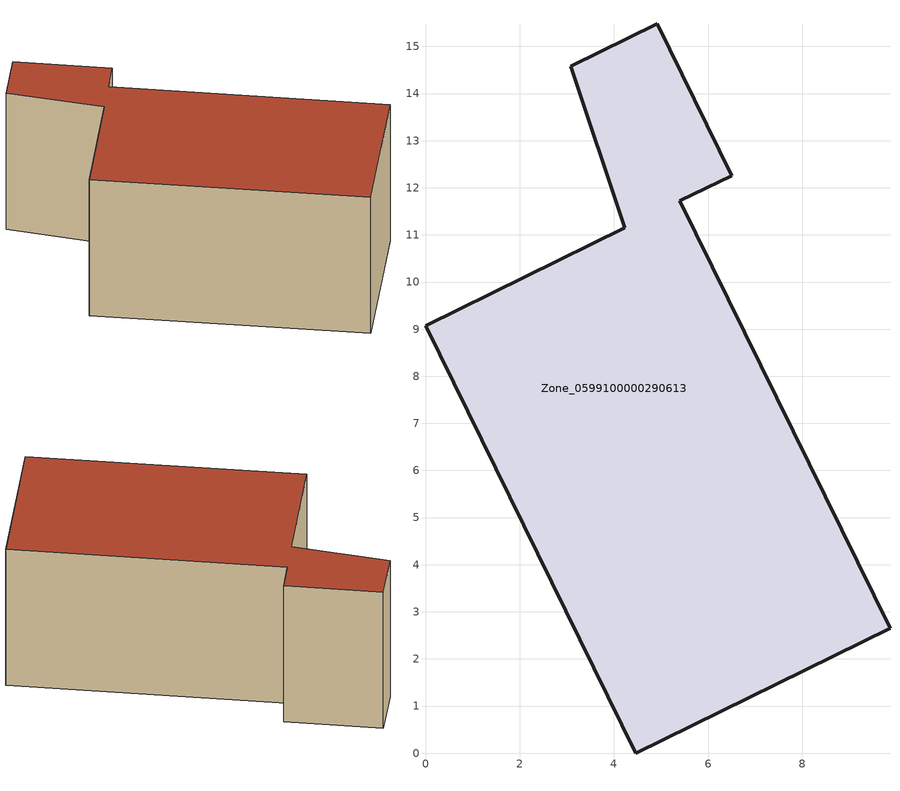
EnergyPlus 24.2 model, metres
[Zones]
Zone_0599100000290613
 floor ground (C_G): 4.23,11.15 3.08,14.58 4.92,15.48 6.5,12.26 5.4,11.72 9.86,2.65 4.46,0 0,9.07 z0
 wall outside (C_F): 6.5,12.26 4.92,15.48 3.08,14.58 4.23,11.15 0,9.07 4.46,0 9.86,2.65 5.4,11.72 6.5,12.26 z0:5.83
 roof outside (C_R): 4.46,0 9.86,2.65 5.4,11.72 6.5,12.26 4.92,15.48 3.08,14.58 4.23,11.15 0,9.07 z5.83
[BUILDING]
Pand.0599100000290613: North Axis=0; Terrain=City; Loads Convergence Tolerance Value=0.04; Temperature Convergence Tolerance Value=0.4; Solar Distribution=FullExterior; Maximum Number of Warmup Days=25; Minimum Number of Warmup Days=1
[Site:Location]
Rotterdam.The.Hague.AP_ZH_NLD Design_Conditions: Latitude=51.96; Longitude=4.45; Time Zone=1; Elevation=-4.5
[SITE:GROUNDTEMPERATURE:BUILDINGSURFACE]
18, 18, 18, 18, 18, 18, 18, 18, 18, 18, 18, 18
[MATERIAL] Thermal Absorptance=0.9; Solar Absorptance=0.7; Visible Absorptance=0.7
Name | Roughness | Thickness | Conductivity | Density | Specific Heat
G.TI.1965-1974 | MediumSmooth | 0.15 | 0.882353 | 540 | 1210
F.TI.1965-1974 | Rough | 0.3 | 0.697674 | 1920 | 840
R.TI.1965-1974 | MediumRough | 0.2 | 0.232558 | 1500 | 1000
[CONSTRUCTION]
C_G: G.TI.1965-1974
C_F: F.TI.1965-1974
C_R: R.TI.1965-1974
[ZONE]
Zone_0599100000290613: Type=1; Multiplier=1; Ceiling Height=Autocalculate; Volume=Autocalculate; Floor Area=autocalculate; Part of Total Floor Area=Yes
[ZONEINFILTRATION:DESIGNFLOWRATE]
Infil_Zone_0599100000290613: Zone or ZoneList or Space or SpaceList=Zone_0599100000290613; Schedule=AlwaysOn; Design Flow Rate Calculation Method=Flow/Area; Flow Rate per Floor Area=0.003; Constant Term Coefficient=1; Temperature Term Coefficient=0; Velocity Term Coefficient=0; Velocity Squared Term Coefficient=0
[HVACTEMPLATE:ZONE:IDEALLOADSAIRSYSTEM]
Zone_0599100000290613: Maximum Heating Supply Air Temperature=50; Minimum Cooling Supply Air Temperature=13; Maximum Heating Supply Air Humidity Ratio=0.0156; Minimum Cooling Supply Air Humidity Ratio=0.0077; Heating Limit=NoLimit; Cooling Limit=NoLimit; Dehumidification Control Type=ConstantSensibleHeatRatio; Cooling Sensible Heat Ratio=0.7; Dehumidification Setpoint=60; Humidification Control Type=None; Humidification Setpoint=30; Outdoor Air Method=None; Outdoor Air Flow Rate per Person=0.00944; Outdoor Air Flow Rate per Zone Floor Area=0; Outdoor Air Flow Rate per Zone=0; Demand Controlled Ventilation Type=None; Outdoor Air Economizer Type=NoEconomizer; Heat Recovery Type=None; Sensible Heat Recovery Effectiveness=0.7; Latent Heat Recovery Effectiveness=0.65
[ZONECONTROL:THERMOSTAT]
ThermostatControl_Zone_0599100000290613: Zone or ZoneList=Zone_0599100000290613; Control Type Schedule=DualSetpointControlType; Control 1=Thermostat_Zone_0599100000290613; Temperature Difference Between Cutout And Setpoint=0
[THERMOSTATSETPOINT:DUALSETPOINT]
Thermostat_Zone_0599100000290613: Heating Setpoint Temperature Schedule=HeatingSetpoint_Zone_0599100000290613; Cooling Setpoint Temperature Schedule=CoolingSetpoint_Zone_0599100000290613
[SCHEDULE:COMPACT]
HeatingSetpoint_Zone_0599100000290613: Through: 12/31, For: AllDays, Until: 24:00, 21
CoolingSetpoint_Zone_0599100000290613: Through: 12/31, For: AllDays, Until: 24:00, 24
DualSetpointControlType: Through: 12/31, For: AllDays, Until: 24:00, 4
AlwaysOn: Through: 12/31, For: AllDays, Until: 24:00, 1
